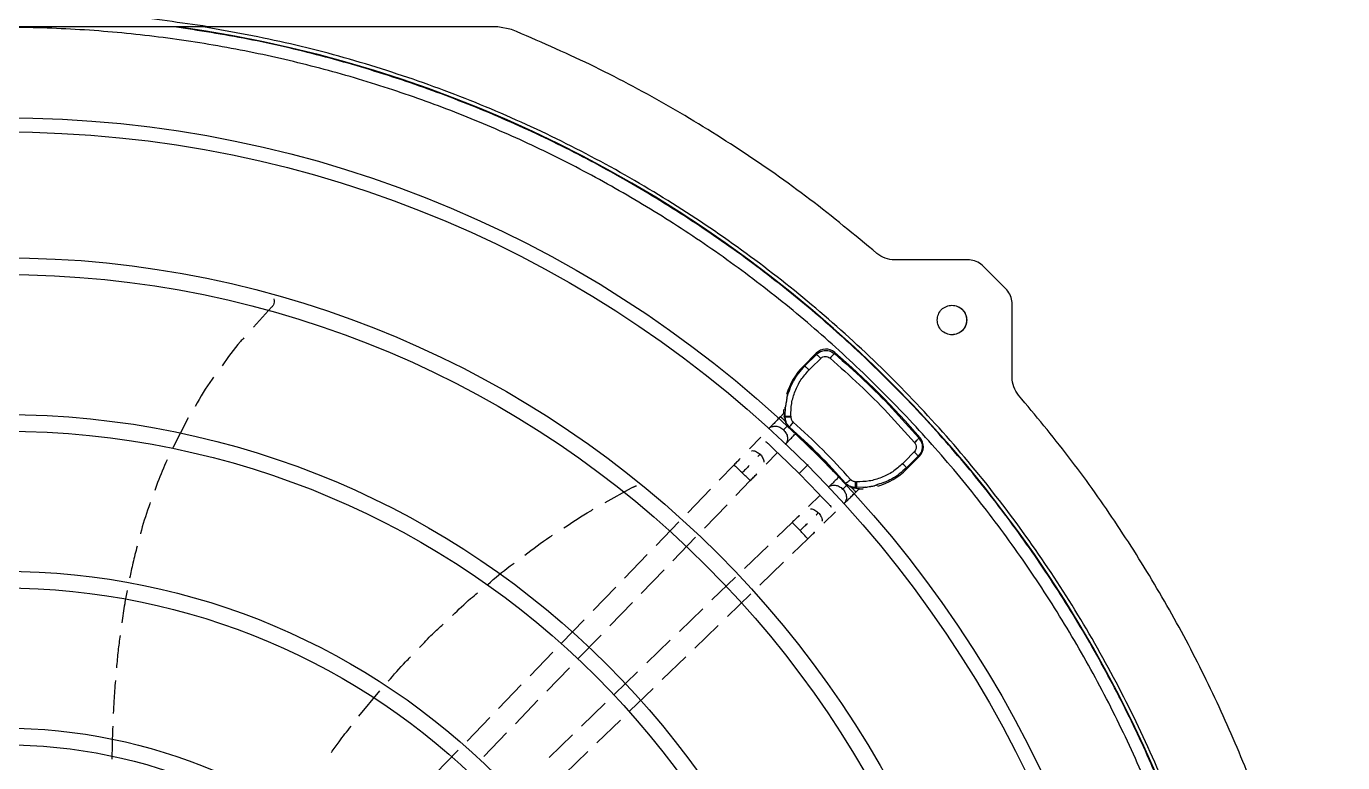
# Model space of a CAD drawing. Extents: x -24 to 296, y -58 to 147.
# Drawn here: x 57.15 to 68.59, y 41.48 to 47.88 of the extents above; entities that cross this region are included whole.
import ezdxf

# ---------------------------------------------------------------- set-up
doc = ezdxf.new("R2010")
doc.units = 0
doc.header["$MEASUREMENT"] = 0
doc.layers.get('0').update_dxf_attribs({"linetype": 'CONTINUOUS'})

msp = doc.modelspace()

# ---------------------------------------------------------------- linework, layer by layer
at = {"color": 7, "linetype": 'Continuous', "lineweight": 25}
for p, q in [((58.68978, 47.87206), (58.46295, 47.87206)), ((61.24651, 47.87206), (58.68978, 47.87206)), ((61.366, 47.84851), (61.24651, 47.87206)), ((65.34283, 45.84661), (64.69322, 45.84661)), ((65.66751, 45.58715), (65.45417, 45.80049)), ((59.28182, 45.4356), (59.12403, 45.26202)), ((65.71363, 44.82619), (65.71363, 45.47581)), ((63.90183, 44.9255), (64.01342, 45.03709)), ((64.01436, 45.02597), (63.91419, 44.92572)), ((63.96975, 44.90986), (64.05135, 44.99156)), ((64.01342, 45.03709), (64.01436, 45.02597)), ((64.17375, 45.04321), (64.17481, 45.03174)), ((63.91419, 44.92572), (63.90183, 44.9255)), ((63.94965, 44.88978), (63.96975, 44.90986)), ((63.73258, 44.51722), (63.70194, 44.48553)), ((63.73544, 44.48908), (63.74154, 44.48937)), ((63.73615, 44.47984), (63.73544, 44.48908)), ((63.74184, 44.4801), (63.73615, 44.47984)), ((63.73615, 44.47984), (63.7435, 44.44553)), ((63.74154, 44.48937), (63.74442, 44.56966)), ((63.74154, 44.48937), (63.74184, 44.4801)), ((63.74868, 44.45089), (63.74184, 44.4801)), ((63.79186, 44.4911), (63.79216, 44.48166)), ((58.55595, 44.47569), (58.42484, 44.2145)), ((63.76468, 44.4086), (63.77703, 44.39568)), ((63.77703, 44.39568), (63.78127, 44.39587)), ((63.53035, 44.30757), (63.43339, 44.20686)), ((64.91476, 44.3022), (64.90382, 44.30273)), ((63.5777, 44.07293), (63.6757, 44.17472)), ((64.86375, 44.17916), (64.78206, 44.09755)), ((64.90864, 44.14187), (64.79705, 44.03028)), ((64.89804, 44.14229), (64.79779, 44.04212)), ((64.90864, 44.14187), (64.89804, 44.14229)), ((63.29868, 44.06722), (63.16983, 43.93395)), ((64.78206, 44.09755), (64.76197, 44.07746)), ((64.79705, 44.03028), (64.79779, 44.04212)), ((63.31475, 43.80064), (63.44016, 43.93034)), ((64.26795, 43.90919), (64.26757, 43.90513)), ((64.35385, 43.91997), (64.36329, 43.91965)), ((62.17993, 43.73963), (62.40919, 43.86817)), ((62.40854, 43.86817), (62.45201, 43.88647)), ((62.40919, 43.86817), (62.40854, 43.86817)), ((62.40919, 43.86817), (62.4522, 43.8863)), ((63.09333, 43.85483), (62.8959, 43.65064)), ((64.04687, 43.80357), (63.94496, 43.70462)), ((64.28049, 43.89279), (64.26757, 43.90513)), ((64.31741, 43.87163), (64.35167, 43.86432)), ((64.35216, 43.86977), (64.31848, 43.87769)), ((64.35167, 43.86432), (64.35216, 43.86977)), ((64.36089, 43.86362), (64.35167, 43.86432)), ((64.36145, 43.86947), (64.35216, 43.86977)), ((64.35716, 43.83022), (64.38893, 43.86094)), ((64.36145, 43.86947), (64.36089, 43.86362)), ((64.44173, 43.87235), (64.36145, 43.86947)), ((63.04083, 43.51734), (63.23788, 43.72113)), ((62.8192, 43.57132), (62.62267, 43.36807)), ((63.80323, 43.56726), (63.67292, 43.44127)), ((64.07855, 43.55995), (64.17975, 43.65822)), ((62.76695, 43.23408), (62.96431, 43.4382)), ((63.59378, 43.36475), (63.38996, 43.16767)), ((63.80766, 43.29773), (63.94007, 43.42575)), ((62.54537, 43.28812), (62.34824, 43.08423)), ((62.49338, 42.95115), (62.69058, 43.1551)), ((63.52374, 43.0232), (63.72807, 43.22077)), ((62.27197, 43.00536), (62.07483, 42.80147)), ((63.31065, 43.09098), (63.10716, 42.89422)), ((63.24075, 42.74957), (63.44452, 42.94661)), ((62.21975, 42.66816), (62.41681, 42.87196)), ((63.02761, 42.81731), (62.82389, 42.62033)), ((61.99765, 42.72165), (61.80075, 42.518)), ((62.95724, 42.47545), (63.16127, 42.67273)), ((61.94571, 42.38473), (62.14331, 42.5891)), ((62.74468, 42.54375), (62.54089, 42.3467)), ((61.7248, 42.43945), (61.52657, 42.23444)), ((62.67462, 42.20218), (62.87852, 42.39933)), ((61.67263, 42.10231), (61.86917, 42.30557)), ((62.46145, 42.26989), (62.25825, 42.07341)), ((60.03949, 41.88444), (60.22205, 42.10491)), ((61.45025, 42.15551), (61.25302, 41.95153)), ((62.39062, 41.92758), (62.59485, 42.12505)), ((61.39895, 41.81926), (61.59535, 42.02238)), ((62.17894, 41.99672), (61.97457, 41.79912)), ((61.17617, 41.87205), (60.97909, 41.66823)), ((62.10762, 41.65395), (62.3117, 41.85126)), ((61.12459, 41.53551), (61.32255, 41.74024)), ((61.89616, 41.7233), (61.69159, 41.52549)), ((60.90254, 41.58905), (60.7056, 41.38537)), ((61.82497, 41.38064), (62.02808, 41.57703))]:
    msp.add_line(p, q, dxfattribs=at)
at = {"color": 8, "linetype": 'Continuous', "lineweight": 25}
for p, q in [((64.14582, 45.04815), (64.17481, 45.03174)), ((64.90382, 44.30273), (64.91941, 44.27518)), ((63.52422, 44.1589), (63.50588, 44.13987)), ((64.54543, 43.89587), (64.51971, 43.88583))]:
    msp.add_line(p, q, dxfattribs=at)
for centre, radius in [((56.9509, 37.08527), 9.99706), ((56.9509, 37.08465), 9.87436), ((56.9509, 37.08527), 8.78089), ((56.9509, 37.08465), 8.63615), ((56.9509, 37.08465), 7.41998), ((56.95709, 37.08475), 7.27453), ((56.9509, 37.08465), 6.05846), ((56.9509, 37.08465), 5.9131), ((56.9509, 37.08465), 4.69694), ((56.9509, 37.08465), 4.55158)]:
    msp.add_circle(centre, radius)
at = {"color": 7, "linetype": 'Continuous', "lineweight": 25}
for centre, radius, start, end in [((56.95601, 37.08465), 10.89215, 277.952419, 82.047581), ((59.69819, 39.82663), 6.87338, 40.627992, 49.372027), ((59.69887, 39.82733), 6.11819, 42.504763, 47.493312), ((56.95673, 37.08432), 9.76824, 44.999741, 46.881712), ((56.96198, 37.08932), 9.76098, 43.117375, 45.000762)]:
    msp.add_arc(centre, radius, start, end, dxfattribs=at)
at = {"color": 8, "linetype": 'Continuous', "lineweight": 25}
for centre, radius, start, end in [((59.00892, 39.56698), 6.79828, 45.858, 46.344146), ((52.2892, 32.50357), 15.96606, 45.699879, 46.052529), ((54.40447, 34.38208), 13.14171, 43.911773, 44.341551), ((52.76641, 32.7243), 15.47163, 43.76337, 44.127308)]:
    msp.add_arc(centre, radius, start, end, dxfattribs=at)
at = {"color": 7, "linetype": 'Continuous', "lineweight": 25}
for centre, major_axis, ratio, start_param, end_param in [((64.0969, 44.95343), (-0.00447, 0.11816), 0.99886587, 5.53682267, 7.03021374), ((64.3202, 44.50819), (0.5912, 0.01098), 0.99873841, 2.33824924, 2.83211218), ((64.3202, 44.50819), (0.5912, 0.01098), 0.99873841, 3.0557476, 3.11410526), ((64.82498, 44.22535), (0.11816, -0.00449), 0.99887068, 5.53630704, 7.02969541), ((64.37974, 44.44865), (0.01095, 0.5912), 0.99873353, 3.4485214, 3.94487882), ((64.37974, 44.44865), (0.01095, 0.5912), 0.99873353, 3.16946015, 3.23077009)]:
    msp.add_ellipse(centre, major_axis=major_axis, ratio=ratio, start_param=start_param, end_param=end_param, dxfattribs=at)
for points, knots in [([(58.72749, 47.87206), (58.49199, 47.90628), (58.021, 47.97473), (57.30789, 48.01891), (56.59395, 48.01891), (55.88084, 47.97473), (55.40985, 47.90628), (55.17435, 47.87206)], [0, 0, 0, 0, 0.20000006, 0.40000001, 0.59999999, 0.79999994, 1, 1, 1, 1]), ([(49.12561, 29.67323), (49.26814, 29.5275), (49.55529, 29.23391), (50.02014, 28.82273), (50.51272, 28.4322), (51.03399, 28.06741), (51.58201, 27.73023), (52.15474, 27.42362), (52.74954, 27.1501), (53.36303, 26.91205), (53.9922, 26.71121), (54.63372, 26.549), (55.28398, 26.42645), (55.93927, 26.34414), (56.59598, 26.30218), (57.25067, 26.30026), (57.89923, 26.33765), (58.53823, 26.41313), (59.16451, 26.52507), (59.77584, 26.67179), (60.36975, 26.85127), (60.94704, 27.06239), (61.51144, 27.30589), (62.06615, 27.58379), (62.611, 27.89745), (63.14281, 28.24666), (63.65879, 28.63109), (64.15553, 29.04975), (64.62969, 29.50117), (65.0778, 29.98307), (65.49715, 30.4933), (65.88518, 31.0293), (66.2396, 31.58809), (66.55849, 32.16644), (66.84043, 32.76104), (67.08441, 33.36857), (67.2896, 33.98495), (67.45587, 34.60654), (67.58356, 35.2298), (67.67341, 35.85204), (67.72638, 36.47021), (67.74381, 37.08465), (67.72638, 37.69909), (67.67341, 38.31725), (67.58356, 38.93949), (67.45588, 39.56275), (67.2896, 40.18435), (67.08441, 40.80073), (66.84043, 41.40825), (66.5585, 42.00285), (66.2396, 42.58121), (65.88518, 43.14), (65.49715, 43.67599), (65.07781, 44.18622), (64.6297, 44.66812), (64.15554, 45.11955), (63.6588, 45.53821), (63.14282, 45.92265), (62.61101, 46.27184), (62.06617, 46.58551), (61.51145, 46.86342), (60.94705, 47.10692), (60.36976, 47.31803), (59.77585, 47.49751), (59.16453, 47.64423), (58.53824, 47.75618), (57.89923, 47.83165), (57.25068, 47.86905), (56.596, 47.86713), (55.93929, 47.82517), (55.28399, 47.74286), (54.63373, 47.62031), (53.99221, 47.4581), (53.36305, 47.25726), (52.74956, 47.01922), (52.15475, 46.74569), (51.58202, 46.43908), (51.034, 46.1019), (50.51273, 45.73712), (50.02015, 45.34658), (49.55529, 44.93541), (49.26814, 44.64181), (49.12561, 44.49608)], [0, 0, 0, 0, 0.01189592, 0.02396584, 0.03619649, 0.04857359, 0.06108194, 0.07373471, 0.0864717, 0.09927432, 0.11212355, 0.12500004, 0.13787625, 0.15072533, 0.16352795, 0.17626509, 0.18891813, 0.20142621, 0.21380317, 0.22603385, 0.23810393, 0.25000004, 0.2618959, 0.27396585, 0.28619652, 0.29857361, 0.31108196, 0.32373474, 0.33647171, 0.34927432, 0.36212355, 0.37500004, 0.38787624, 0.40072531, 0.41352793, 0.42626506, 0.4389181, 0.45142619, 0.46380314, 0.47603381, 0.48810388, 0.50000001, 0.51189586, 0.52396581, 0.53619649, 0.54857357, 0.56108191, 0.57373469, 0.58647168, 0.59927428, 0.6121235, 0.62499999, 0.63787621, 0.65072529, 0.66352791, 0.67626502, 0.68891805, 0.70142614, 0.71380312, 0.72603376, 0.73810387, 0.74999998, 0.76189582, 0.77396578, 0.78619645, 0.79857355, 0.81108188, 0.82373468, 0.83647168, 0.84927427, 0.86212351, 0.87499998, 0.88787621, 0.90072531, 0.91352792, 0.92626504, 0.93891808, 0.95142617, 0.96380314, 0.97603381, 0.98810396, 1, 1, 1, 1]), ([(58.4346, 47.87206), (58.39284, 47.87206), (58.29691, 47.87206), (58.13029, 47.87206), (57.95736, 47.87206), (57.78355, 47.87206), (57.61442, 47.87206), (57.41869, 47.87206), (57.18858, 47.87206), (56.95981, 47.87206), (56.75541, 47.87206), (56.59176, 47.87206), (56.44713, 47.87206), (56.31301, 47.87206), (56.19133, 47.87206), (56.0794, 47.87206), (55.93952, 47.87206), (55.78059, 47.87206), (55.61412, 47.87206), (55.51821, 47.87206), (55.47756, 47.87206)], [0, 0, 0, 0, 0.04324317, 0.09933434, 0.16898775, 0.21860555, 0.2752728, 0.34015491, 0.4166497, 0.50809633, 0.57162648, 0.62346281, 0.67367881, 0.71796208, 0.75916534, 0.79680324, 0.83124432, 0.90075693, 0.95793437, 1, 1, 1, 1]), ([(58.43459, 26.29726), (58.64902, 26.33043), (59.07787, 26.39676), (59.71216, 26.54477), (60.33698, 26.72766), (60.94963, 26.94829), (61.54804, 27.20492), (62.13004, 27.49689), (62.69356, 27.8231), (63.23658, 28.18239), (63.75717, 28.57348), (64.25347, 28.99497), (64.72371, 29.44536), (65.1662, 29.92303), (65.57936, 30.42629), (65.96172, 30.95332), (66.31191, 31.50226), (66.62869, 32.07114), (66.91091, 32.65793), (67.15758, 33.26052), (67.36781, 33.87678), (67.54085, 34.50449), (67.67608, 35.14143), (67.77302, 35.7853), (67.83133, 36.43381), (67.85078, 37.08465), (67.83132, 37.73549), (67.77302, 38.384), (67.67608, 39.02787), (67.54085, 39.6648), (67.36781, 40.29252), (67.15759, 40.90878), (66.91092, 41.51137), (66.62869, 42.09816), (66.31192, 42.66704), (65.96173, 43.21598), (65.57937, 43.74301), (65.1662, 44.24627), (64.72372, 44.72394), (64.25348, 45.17433), (63.75718, 45.59582), (63.23659, 45.98691), (62.69357, 46.3462), (62.13005, 46.67241), (61.54805, 46.96439), (60.94964, 47.22102), (60.33699, 47.44164), (59.71217, 47.62453), (59.07788, 47.77254), (58.64903, 47.83888), (58.4346, 47.87205)], [0, 0, 0, 0, 0.02083334, 0.04166665, 0.06250003, 0.08333335, 0.10416665, 0.125, 0.1458333, 0.16666668, 0.18749997, 0.20833336, 0.22916668, 0.25000001, 0.27083332, 0.29166664, 0.31250001, 0.33333334, 0.35416664, 0.37499996, 0.39583334, 0.41666666, 0.43749998, 0.4583333, 0.47916665, 0.5, 0.5208333, 0.54166664, 0.5625, 0.58333332, 0.60416664, 0.62499998, 0.64583333, 0.66666665, 0.68749999, 0.70833331, 0.72916664, 0.74999997, 0.77083333, 0.79166666, 0.81249999, 0.83333331, 0.85416669, 0.875, 0.89583335, 0.91666666, 0.9375, 0.95833334, 0.97916668, 1, 1, 1, 1]), ([(58.46295, 47.87206), (58.46275, 47.87206), (58.46231, 47.87206), (58.45964, 47.87206), (58.45076, 47.87206), (58.4415, 47.87206), (58.4346, 47.87206)], [0, 0, 0, 0, 0.0693699, 0.15028831, 0.36656205, 1, 1, 1, 1]), ([(58.6898, 26.29725), (58.94266, 26.3433), (59.44838, 26.43539), (60.19221, 26.64089), (60.92055, 26.8945), (61.62897, 27.19985), (62.31416, 27.5541), (62.97266, 27.95585), (63.6012, 28.40299), (64.19666, 28.89335), (64.75607, 29.42445), (65.27665, 29.99367), (65.75581, 30.59817), (66.19117, 31.23494), (66.58055, 31.90082), (66.92202, 32.59249), (67.21388, 33.30652), (67.45469, 34.03934), (67.64324, 34.78731), (67.77858, 35.54672), (67.86007, 36.31377), (67.88727, 37.08466), (67.86006, 37.85556), (67.77858, 38.62261), (67.64323, 39.38201), (67.45468, 40.12999), (67.21388, 40.86281), (66.92201, 41.57683), (66.58054, 42.2685), (66.19115, 42.93438), (65.7558, 43.57116), (65.27664, 44.17565), (64.75606, 44.74487), (64.19665, 45.27598), (63.60119, 45.76632), (62.97264, 46.21347), (62.31414, 46.61522), (61.62895, 46.96947), (60.92053, 47.27481), (60.19219, 47.52842), (59.44836, 47.73393), (58.94264, 47.82601), (58.68978, 47.87206)], [0, 0, 0, 0, 0.02500002, 0.05000002, 0.07500002, 0.10000003, 0.12499999, 0.15000004, 0.17499999, 0.20000003, 0.22500003, 0.25, 0.27500001, 0.30000002, 0.325, 0.35000002, 0.375, 0.4, 0.42500002, 0.45000001, 0.47500003, 0.50000003, 0.52499999, 0.55000001, 0.57500001, 0.6, 0.62500003, 0.65, 0.67500002, 0.70000003, 0.72500002, 0.75000002, 0.77499999, 0.80000001, 0.825, 0.85000003, 0.87500003, 0.89999998, 0.92500001, 0.95, 0.975, 1, 1, 1, 1]), ([(64.53918, 45.90375), (64.34727, 46.06275), (63.96343, 46.38075), (63.35044, 46.80984), (62.71294, 47.20055), (62.05236, 47.55199), (61.59479, 47.74967), (61.366, 47.84851)], [0, 0, 0, 0, 0.20000021, 0.40000034, 0.60000016, 0.8000001, 1, 1, 1, 1]), ([(64.69322, 45.84661), (64.66498, 45.84922), (64.60851, 45.85444), (64.56229, 45.88731), (64.53918, 45.90375)], [0, 0, 0, 0, 0.50000434, 1, 1, 1, 1]), ([(65.45417, 45.80049), (65.43788, 45.81364), (65.40529, 45.83994), (65.36365, 45.84439), (65.34283, 45.84661)], [0, 0, 0, 0, 0.49998968, 1, 1, 1, 1]), ([(65.71363, 45.47581), (65.71141, 45.49663), (65.70697, 45.53827), (65.68066, 45.57085), (65.66751, 45.58715)], [0, 0, 0, 0, 0.49999648, 1, 1, 1, 1]), ([(59.30056, 45.50782), (59.30096, 45.50701), (59.305, 45.49881), (59.30573, 45.48064), (59.29912, 45.45559), (59.2878, 45.44252), (59.28182, 45.4356)], [0, 0, 0, 0, 0.03441779, 0.34674817, 0.65470446, 1, 1, 1, 1]), ([(65.06385, 45.32495), (65.06578, 45.34172), (65.06963, 45.37526), (65.09926, 45.41791), (65.14161, 45.44641), (65.19198, 45.45641), (65.24235, 45.44641), (65.2847, 45.41791), (65.31433, 45.37526), (65.31818, 45.34172), (65.3201, 45.32495)], [0, 0, 0, 0, 0.12499963, 0.24999784, 0.37500175, 0.50000081, 0.62499987, 0.7499989, 0.87500037, 1, 1, 1, 1]), ([(65.1912, 45.45308), (65.20799, 45.45115), (65.24156, 45.4473), (65.28391, 45.41767), (65.31354, 45.37532), (65.3174, 45.34174), (65.31932, 45.32495)], [0, 0, 0, 0, 0.24999852, 0.49999698, 0.75000033, 1, 1, 1, 1]), ([(65.3201, 45.32495), (65.31818, 45.30818), (65.31433, 45.27465), (65.2847, 45.232), (65.24235, 45.2035), (65.19198, 45.19349), (65.14161, 45.2035), (65.09926, 45.232), (65.06963, 45.27465), (65.06578, 45.30818), (65.06385, 45.32495)], [0, 0, 0, 0, 0.12500028, 0.25000167, 0.37500021, 0.49999919, 0.62499817, 0.75000159, 0.87499972, 1, 1, 1, 1]), ([(65.31932, 45.32495), (65.3174, 45.30816), (65.31354, 45.27459), (65.28391, 45.23224), (65.24156, 45.20261), (65.20799, 45.19875), (65.1912, 45.19683)], [0, 0, 0, 0, 0.25000096, 0.50000415, 0.75000163, 1, 1, 1, 1]), ([(59.04087, 45.17054), (59.03085, 45.15965), (58.9611, 45.08392), (58.90181, 44.99898), (58.85103, 44.92624)], [0, 0, 0, 0, 0.14368106, 1, 1, 1, 1]), ([(64.01436, 45.02597), (64.02589, 45.03527), (64.049, 45.05391), (64.09223, 45.06216), (64.12655, 45.06008), (64.14212, 45.05044), (64.14582, 45.04815)], [0, 0, 0, 0, 0.30725829, 0.61602, 0.90850224, 1, 1, 1, 1]), ([(64.01436, 45.02597), (64.01518, 45.02546), (64.01681, 45.02443), (64.0253, 45.01674), (64.03707, 45.00558), (64.04659, 44.99623), (64.05135, 44.99156)], [0, 0, 0, 0, 0.24999965, 0.50000029, 0.74998791, 1, 1, 1, 1]), ([(64.05135, 44.99156), (64.05204, 44.99223), (64.05472, 44.99483), (64.06066, 44.99943), (64.07294, 45.0062), (64.09147, 45.01043), (64.11427, 45.00707), (64.12658, 44.99857), (64.13276, 44.99431)], [0, 0, 0, 0, 0.0321865, 0.12541868, 0.25077472, 0.49987449, 0.74927129, 1, 1, 1, 1]), ([(64.17481, 45.03174), (64.1735, 45.03159), (64.17079, 45.03128), (64.16054, 45.02309), (64.14718, 45.01026), (64.13745, 44.9995), (64.13276, 44.99431)], [0, 0, 0, 0, 0.24106701, 0.49981164, 0.75866265, 1, 1, 1, 1]), ([(64.13276, 44.99431), (64.21845, 44.91794), (64.39042, 44.76467), (64.63657, 44.5185), (64.78998, 44.3464), (64.86651, 44.26056)], [0, 0, 0, 0, 0.3323167, 0.66694633, 1, 1, 1, 1]), ([(64.17481, 45.03174), (64.26011, 44.95562), (64.43086, 44.80325), (64.6754, 44.55871), (64.82773, 44.38801), (64.90382, 44.30273)], [0, 0, 0, 0, 0.33313437, 0.66686563, 1, 1, 1, 1]), ([(58.77739, 44.82891), (58.77306, 44.82322), (58.71248, 44.7437), (58.6631, 44.65608), (58.61726, 44.57473)], [0, 0, 0, 0, 0.07155229, 1, 1, 1, 1]), ([(63.75791, 44.64764), (63.77391, 44.69817), (63.80668, 44.80164), (63.8778, 44.88372), (63.91419, 44.92572)], [0, 0, 0, 0, 0.4882915, 1, 1, 1, 1]), ([(63.79186, 44.4911), (63.79284, 44.52791), (63.7948, 44.60154), (63.82637, 44.708), (63.87621, 44.80724), (63.92517, 44.86226), (63.94965, 44.88978)], [0, 0, 0, 0, 0.24999684, 0.49999602, 0.74999698, 1, 1, 1, 1]), ([(63.91419, 44.92572), (63.91483, 44.92503), (63.9161, 44.92364), (63.92412, 44.91548), (63.93552, 44.90396), (63.94494, 44.8945), (63.94965, 44.88978)], [0, 0, 0, 0, 0.25000338, 0.50000912, 0.75000131, 1, 1, 1, 1]), ([(65.77077, 44.67216), (65.75434, 44.69526), (65.72146, 44.74148), (65.71624, 44.79796), (65.71363, 44.82619)], [0, 0, 0, 0, 0.49999752, 1, 1, 1, 1]), ([(63.75791, 44.64764), (63.75696, 44.64222), (63.75498, 44.63094), (63.75304, 44.61757), (63.75067, 44.60339), (63.74772, 44.58857), (63.74552, 44.57593), (63.74443, 44.56966)], [0, 0, 0, 0, 0.22403852, 0.46649465, 0.48175031, 0.74327652, 1, 1, 1, 1]), ([(63.75791, 44.64764), (63.75895, 44.65264), (63.76104, 44.66264), (63.76259, 44.67094), (63.76238, 44.67219), (63.76229, 44.6727)], [0, 0, 0, 0, 0.37192936, 0.74511258, 1, 1, 1, 1]), ([(65.77077, 29.49715), (65.91754, 29.67376), (66.21107, 30.02697), (66.61064, 30.58866), (66.97858, 31.17119), (67.31079, 31.77496), (67.60685, 32.3972), (67.86554, 33.0359), (68.08599, 33.68878), (68.26741, 34.35357), (68.40919, 35.02792), (68.51081, 35.70948), (68.57193, 36.39586), (68.59233, 37.08465), (68.57193, 37.77345), (68.51081, 38.45983), (68.40919, 39.14139), (68.26741, 39.81574), (68.08599, 40.48053), (67.86554, 41.13341), (67.60685, 41.77211), (67.31079, 42.39435), (66.97858, 42.99812), (66.61064, 43.58065), (66.21107, 44.14233), (65.91754, 44.49555), (65.77077, 44.67216)], [0, 0, 0, 0, 0.04166672, 0.08333338, 0.12500007, 0.16666672, 0.20833335, 0.25000008, 0.29166671, 0.33333336, 0.37500001, 0.41666672, 0.45833338, 0.50000004, 0.54166669, 0.58333335, 0.62499999, 0.66666668, 0.70833333, 0.74999999, 0.79166669, 0.83333335, 0.87499997, 0.91666669, 0.95833332, 1, 1, 1, 1]), ([(63.70194, 44.48553), (63.69226, 44.47552), (63.67291, 44.4555), (63.64561, 44.42723), (63.62103, 44.40176), (63.60861, 44.38886), (63.60239, 44.38241)], [0, 0, 0, 0, 0.25005524, 0.49995604, 0.74987649, 1, 1, 1, 1]), ([(63.73195, 44.51625), (63.73202, 44.51642), (63.73236, 44.5172), (63.73293, 44.51534), (63.73393, 44.50859), (63.73481, 44.49713), (63.73544, 44.48908)], [0, 0, 0, 0, 0.05863577, 0.27004327, 0.48702224, 1, 1, 1, 1]), ([(63.74003, 44.54427), (63.74031, 44.54459), (63.74089, 44.54522), (63.74213, 44.55286), (63.74333, 44.56168), (63.74418, 44.56789), (63.74442, 44.56966)], [0, 0, 0, 0, 0.28746739, 0.57417582, 0.87829847, 1, 1, 1, 1]), ([(63.74154, 44.48937), (63.74257, 44.48942), (63.74462, 44.4895), (63.75606, 44.48989), (63.77211, 44.49044), (63.78528, 44.49088), (63.79186, 44.4911)], [0, 0, 0, 0, 0.25000896, 0.50000231, 0.75000529, 1, 1, 1, 1]), ([(63.79216, 44.48166), (63.78557, 44.48145), (63.77241, 44.48104), (63.75636, 44.48054), (63.74492, 44.48018), (63.74287, 44.48013), (63.74184, 44.4801)], [0, 0, 0, 0, 0.25001571, 0.5000102, 0.75000993, 1, 1, 1, 1]), ([(63.79216, 44.48166), (63.79252, 44.47765), (63.79326, 44.46956), (63.79755, 44.45808), (63.80365, 44.44745), (63.80938, 44.44173), (63.81223, 44.43888)], [0, 0, 0, 0, 0.24780597, 0.49941748, 0.75118697, 1, 1, 1, 1]), ([(63.76468, 44.4086), (63.75674, 44.40038), (63.74256, 44.38569), (63.73295, 44.37573), (63.72873, 44.37134)], [0, 0, 0, 0, 0.55980593, 1, 1, 1, 1]), ([(63.76468, 44.4086), (63.76051, 44.41412), (63.75162, 44.42589), (63.74632, 44.43872), (63.7435, 44.44553)], [0, 0, 0, 0, 0.46912927, 1, 1, 1, 1]), ([(63.83372, 44.33965), (63.83388, 44.33975), (63.83429, 44.33998), (63.83035, 44.34457), (63.82246, 44.35283), (63.81016, 44.36491), (63.79473, 44.37952), (63.78291, 44.39031), (63.77703, 44.39568)], [0, 0, 0, 0, 0.10964548, 0.27183382, 0.44948131, 0.63690298, 0.81912573, 1, 1, 1, 1]), ([(63.81223, 44.43888), (63.80789, 44.43379), (63.79893, 44.42326), (63.78841, 44.4095), (63.78169, 44.39932), (63.7814, 44.397), (63.78127, 44.39587)], [0, 0, 0, 0, 0.2418848, 0.50002785, 0.7581622, 1, 1, 1, 1]), ([(63.78127, 44.39587), (63.86603, 44.31839), (64.03554, 44.16341), (64.19048, 43.99393), (64.26795, 43.90919)], [0, 0, 0, 0, 0.49999876, 1, 1, 1, 1]), ([(64.31108, 43.94004), (64.23172, 44.02694), (64.07299, 44.20074), (63.89915, 44.3595), (63.81223, 44.43888)], [0, 0, 0, 0, 0.50000115, 1, 1, 1, 1]), ([(63.57253, 44.27109), (63.57682, 44.26752), (63.58686, 44.25915), (63.59855, 44.24892), (63.60524, 44.24307)], [0, 0, 0, 0, 0.42747862, 1, 1, 1, 1]), ([(63.74422, 44.24589), (63.74996, 44.25186), (63.76145, 44.26378), (63.78393, 44.28708), (63.80893, 44.31298), (63.82685, 44.33152), (63.83582, 44.34079)], [0, 0, 0, 0, 0.25000741, 0.49984459, 0.74986004, 1, 1, 1, 1]), ([(64.86651, 44.26056), (64.87076, 44.25439), (64.87926, 44.24208), (64.88263, 44.21926), (64.87776, 44.19806), (64.86961, 44.1852), (64.86442, 44.17985), (64.86374, 44.17916)], [0, 0, 0, 0, 0.25090561, 0.50051494, 0.74978168, 0.96749962, 1, 1, 1, 1]), ([(64.90382, 44.30273), (64.90368, 44.30141), (64.9034, 44.29866), (64.89524, 44.28837), (64.88245, 44.27498), (64.87169, 44.26525), (64.86651, 44.26056)], [0, 0, 0, 0, 0.24124599, 0.50005538, 0.75883315, 1, 1, 1, 1]), ([(64.91941, 44.27518), (64.92201, 44.27101), (64.932, 44.255), (64.93427, 44.22022), (64.92598, 44.17697), (64.90735, 44.15385), (64.89804, 44.14229)], [0, 0, 0, 0, 0.10190332, 0.39101349, 0.69543036, 1, 1, 1, 1]), ([(63.60524, 44.24307), (63.61105, 44.23726), (63.62126, 44.22705), (63.62973, 44.21834), (63.63339, 44.21458)], [0, 0, 0, 0, 0.56902682, 1, 1, 1, 1]), ([(64.89804, 44.14229), (64.89754, 44.1431), (64.89654, 44.1447), (64.88889, 44.15315), (64.87776, 44.16489), (64.86842, 44.1744), (64.86375, 44.17916)], [0, 0, 0, 0, 0.25000163, 0.49999258, 0.74999928, 1, 1, 1, 1]), ([(58.37406, 44.11129), (58.34542, 44.0461), (58.30681, 43.9582), (58.27461, 43.86766), (58.26629, 43.84428)], [0, 0, 0, 0, 0.74172959, 1, 1, 1, 1]), ([(63.35241, 44.12282), (63.34417, 44.11428), (63.32703, 44.09653), (63.30834, 44.07721), (63.29864, 44.06717)], [0, 0, 0, 0, 0.48080331, 1, 1, 1, 1]), ([(63.43118, 44.06246), (63.41991, 44.05079), (63.39978, 44.02995), (63.37884, 44.00829), (63.36962, 43.99876)], [0, 0, 0, 0, 0.55959197, 1, 1, 1, 1]), ([(63.86395, 43.99147), (63.86425, 43.99176), (63.86492, 43.99241), (63.87032, 43.99778), (63.87884, 44.00626), (63.88956, 44.01696), (63.90227, 44.02967), (63.91509, 44.0425), (63.92609, 44.05351), (63.93509, 44.06254), (63.94091, 44.06839), (63.9416, 44.06911), (63.9419, 44.06942)], [0, 0, 0, 0, 0.0873823, 0.19724861, 0.28764549, 0.38775014, 0.49369129, 0.59997945, 0.70101879, 0.79270034, 0.90857115, 1, 1, 1, 1]), ([(64.76197, 44.07746), (64.73446, 44.05298), (64.67944, 44.00401), (64.5802, 43.95417), (64.47373, 43.92259), (64.4001, 43.92063), (64.36329, 43.91965)], [0, 0, 0, 0, 0.24999922, 0.49999974, 0.75000086, 1, 1, 1, 1]), ([(64.79779, 44.04212), (64.75596, 44.00541), (64.68123, 43.93983), (64.58695, 43.90931), (64.54543, 43.89587)], [0, 0, 0, 0, 0.5597021, 1, 1, 1, 1]), ([(64.79778, 44.04213), (64.79711, 44.04275), (64.79575, 44.04399), (64.78763, 44.05197), (64.77614, 44.06334), (64.76669, 44.07275), (64.76197, 44.07746)], [0, 0, 0, 0, 0.2499946, 0.49999962, 0.74999359, 1, 1, 1, 1]), ([(63.44016, 43.93034), (63.44975, 43.94026), (63.46892, 43.9601), (63.48832, 43.98015), (63.49656, 43.98872), (63.49682, 43.98899)], [0, 0, 0, 0, 0.49208074, 0.98383176, 1, 1, 1, 1]), ([(64.21246, 43.96412), (64.20317, 43.95514), (64.18459, 43.93717), (64.15866, 43.91206), (64.13532, 43.88945), (64.12339, 43.87787), (64.11742, 43.87207)], [0, 0, 0, 0, 0.25001606, 0.49999713, 0.74988294, 1, 1, 1, 1]), ([(64.26758, 43.90513), (64.2622, 43.91103), (64.2514, 43.92285), (64.2369, 43.93816), (64.22474, 43.95055), (64.21611, 43.95881), (64.21145, 43.9628), (64.21139, 43.96218), (64.21138, 43.96197)], [0, 0, 0, 0, 0.18048814, 0.36229629, 0.54394035, 0.72654874, 0.90742676, 1, 1, 1, 1]), ([(64.26795, 43.90919), (64.26908, 43.90932), (64.27144, 43.90957), (64.28165, 43.91625), (64.29545, 43.92674), (64.30598, 43.9357), (64.31108, 43.94004)], [0, 0, 0, 0, 0.24184514, 0.49996929, 0.75810627, 1, 1, 1, 1]), ([(64.35385, 43.91997), (64.34984, 43.92033), (64.34175, 43.92107), (64.33027, 43.92536), (64.31964, 43.93145), (64.31392, 43.93719), (64.31108, 43.94004)], [0, 0, 0, 0, 0.24785559, 0.49940941, 0.75122897, 1, 1, 1, 1]), ([(64.35216, 43.86977), (64.3522, 43.87078), (64.35229, 43.8728), (64.35269, 43.88421), (64.35322, 43.90023), (64.35364, 43.91339), (64.35385, 43.91997)], [0, 0, 0, 0, 0.25000255, 0.5000074, 0.75000109, 1, 1, 1, 1]), ([(64.36329, 43.91965), (64.36306, 43.91308), (64.36262, 43.89992), (64.36205, 43.8839), (64.36162, 43.8725), (64.36151, 43.87048), (64.36145, 43.86947)], [0, 0, 0, 0, 0.2499994, 0.49999457, 0.75000368, 1, 1, 1, 1]), ([(64.2433, 43.85676), (64.24905, 43.86233), (64.25935, 43.87232), (64.27401, 43.88652), (64.28049, 43.89279)], [0, 0, 0, 0, 0.55832543, 1, 1, 1, 1]), ([(64.25456, 43.73086), (64.26096, 43.73707), (64.27375, 43.74948), (64.29909, 43.77403), (64.32725, 43.80129), (64.34722, 43.8206), (64.35721, 43.83026)], [0, 0, 0, 0, 0.25000575, 0.49989036, 0.74982457, 1, 1, 1, 1]), ([(64.31741, 43.87163), (64.3106, 43.87443), (64.29779, 43.87972), (64.28601, 43.88861), (64.28049, 43.89279)], [0, 0, 0, 0, 0.5308792, 1, 1, 1, 1]), ([(64.36089, 43.86362), (64.36892, 43.86302), (64.38035, 43.86216), (64.38704, 43.86121), (64.38889, 43.86067), (64.38811, 43.86035), (64.38796, 43.86028)], [0, 0, 0, 0, 0.51517222, 0.73295811, 0.94546261, 1, 1, 1, 1]), ([(64.44174, 43.87235), (64.43657, 43.87166), (64.42706, 43.87039), (64.4176, 43.86899), (64.4167, 43.86837), (64.41624, 43.86805)], [0, 0, 0, 0, 0.36680656, 0.67606118, 1, 1, 1, 1]), ([(64.44173, 43.87236), (64.44801, 43.87344), (64.46067, 43.87563), (64.47549, 43.87858), (64.48378, 43.87996), (64.48731, 43.88054), (64.49392, 43.88161), (64.50579, 43.88335), (64.5143, 43.88487), (64.51971, 43.88584)], [0, 0, 0, 0, 0.25661188, 0.51806189, 0.53325279, 0.55987615, 0.64748299, 0.77623073, 1, 1, 1, 1]), ([(64.54467, 43.89032), (64.54389, 43.89038), (64.54233, 43.8905), (64.53324, 43.88869), (64.52424, 43.88679), (64.51971, 43.88583)], [0, 0, 0, 0, 0.33193991, 0.66326956, 1, 1, 1, 1]), ([(58.22805, 43.73884), (58.22353, 43.72644), (58.19135, 43.63829), (58.16273, 43.54746), (58.14231, 43.46822), (58.14203, 43.46714)], [0, 0, 0, 0, 0.13901916, 0.98836936, 1, 1, 1, 1]), ([(61.82064, 43.51924), (61.89734, 43.57146), (61.98084, 43.62831), (62.0685, 43.67718), (62.07563, 43.68116)], [0, 0, 0, 0, 0.91860531, 1, 1, 1, 1]), ([(64.08706, 43.76091), (64.09084, 43.75724), (64.09956, 43.74875), (64.10977, 43.73853), (64.11557, 43.73273)], [0, 0, 0, 0, 0.43220236, 1, 1, 1, 1]), ([(64.11557, 43.73273), (64.12143, 43.72604), (64.13166, 43.71436), (64.14, 43.70433), (64.14357, 43.70005)], [0, 0, 0, 0, 0.57249425, 1, 1, 1, 1]), ([(63.86528, 43.62731), (63.86383, 43.6259), (63.85419, 43.61657), (63.83298, 43.59603), (63.81315, 43.57686), (63.80323, 43.56726)], [0, 0, 0, 0, 0.08145612, 0.54049927, 1, 1, 1, 1]), ([(61.48051, 43.28171), (61.55201, 43.33691), (61.631, 43.39789), (61.71468, 43.45127), (61.72261, 43.45633)], [0, 0, 0, 0, 0.9052251, 1, 1, 1, 1]), ([(63.87187, 43.49651), (63.884, 43.50824), (63.90567, 43.5292), (63.92641, 43.54927), (63.93554, 43.5581)], [0, 0, 0, 0, 0.56005914, 1, 1, 1, 1]), ([(63.94007, 43.42575), (63.94999, 43.43535), (63.96984, 43.45454), (63.99028, 43.47433), (63.9992, 43.48297), (63.99987, 43.48362)], [0, 0, 0, 0, 0.48066635, 0.96100236, 1, 1, 1, 1]), ([(58.11456, 43.3607), (58.10142, 43.31187), (58.07677, 43.22026), (58.05749, 43.12736), (58.04848, 43.08398)], [0, 0, 0, 0, 0.53302143, 1, 1, 1, 1]), ([(61.15966, 43.02884), (61.22311, 43.08405), (61.29718, 43.14849), (61.3764, 43.20579), (61.38775, 43.21401)], [0, 0, 0, 0, 0.85662034, 1, 1, 1, 1]), ([(58.02702, 42.97534), (58.01963, 42.93691), (58.00174, 42.844), (57.98805, 42.75038), (57.98002, 42.69548)], [0, 0, 0, 0, 0.41362392, 1, 1, 1, 1]), ([(60.85433, 42.7601), (60.90539, 42.80979), (60.97522, 42.87775), (61.05059, 42.93901), (61.07086, 42.95548)], [0, 0, 0, 0, 0.73116059, 1, 1, 1, 1]), ([(60.56645, 42.48056), (60.60393, 42.52033), (60.67014, 42.59056), (60.74132, 42.65544), (60.77219, 42.68358)], [0, 0, 0, 0, 0.56623899, 1, 1, 1, 1]), ([(57.96528, 42.58629), (57.95936, 42.54152), (57.94699, 42.44787), (57.93853, 42.35378), (57.93411, 42.30467)], [0, 0, 0, 0, 0.47798608, 1, 1, 1, 1]), ([(60.29497, 42.18744), (60.34438, 42.24453), (60.40715, 42.31704), (60.47407, 42.38545), (60.48831, 42.4)], [0, 0, 0, 0, 0.78724041, 1, 1, 1, 1]), ([(57.92439, 42.19328), (57.91982, 42.13507), (57.9124, 42.04042), (57.90825, 41.9456), (57.90665, 41.9091)], [0, 0, 0, 0, 0.61508368, 1, 1, 1, 1]), ([(57.90141, 41.79664), (57.899, 41.72554), (57.89577, 41.63001), (57.89504, 41.53446), (57.89486, 41.51004)], [0, 0, 0, 0, 0.74440751, 1, 1, 1, 1]), ([(59.8008, 41.57029), (59.82286, 41.60104), (59.87807, 41.67802), (59.93663, 41.75247), (59.9718, 41.79719)], [0, 0, 0, 0, 0.39944591, 1, 1, 1, 1])]:
    msp.add_open_spline(points, degree=3, knots=knots, dxfattribs=at)
at = {"color": 8, "linetype": 'Continuous', "lineweight": 25}
for points, knots in [([(63.60244, 44.38238), (63.60248, 44.38245), (63.60782, 44.39154), (63.62891, 44.40079), (63.66184, 44.40536), (63.6985, 44.39557), (63.71865, 44.37942), (63.72873, 44.37134)], [0, 0, 0, 0, 0.00169376, 0.25126883, 0.50084049, 0.75041668, 1, 1, 1, 1]), ([(63.72873, 44.37134), (63.73716, 44.36151), (63.75404, 44.34186), (63.76461, 44.30602), (63.76267, 44.27137), (63.75032, 44.25438), (63.74417, 44.24592)], [0, 0, 0, 0, 0.25043044, 0.50084899, 0.75127545, 1, 1, 1, 1]), ([(63.78127, 44.39587), (63.77553, 44.40178), (63.76418, 44.41344), (63.75202, 44.43215), (63.74964, 44.44551), (63.74868, 44.45089)], [0, 0, 0, 0, 0.37986093, 0.75032961, 1, 1, 1, 1]), ([(63.44931, 44.18957), (63.45217, 44.18999), (63.46603, 44.19206), (63.49412, 44.18258), (63.51418, 44.1668), (63.52422, 44.1589)], [0, 0, 0, 0, 0.11476511, 0.55738726, 1, 1, 1, 1]), ([(63.52422, 44.1589), (63.53238, 44.14916), (63.54871, 44.12966), (63.55904, 44.1036), (63.55784, 44.09126), (63.55772, 44.09001)], [0, 0, 0, 0, 0.4732944, 0.9465786, 1, 1, 1, 1]), ([(63.29866, 44.06715), (63.29866, 44.06716), (63.2969, 44.06889), (63.30323, 44.06282), (63.31801, 44.0486), (63.34188, 44.02557), (63.36037, 44.00769), (63.36962, 43.99876)], [0, 0, 0, 0, 0.00099531, 0.25074074, 0.50049931, 0.75024908, 1, 1, 1, 1]), ([(64.31848, 43.87769), (64.31457, 43.87842), (64.30275, 43.88065), (64.28547, 43.89223), (64.27384, 43.90349), (64.26795, 43.90919)], [0, 0, 0, 0, 0.19596077, 0.59231253, 1, 1, 1, 1]), ([(64.11746, 43.87205), (64.1175, 43.87211), (64.12304, 43.88105), (64.14458, 43.88953), (64.17758, 43.89301), (64.21392, 43.882), (64.23351, 43.86517), (64.2433, 43.85676)], [0, 0, 0, 0, 0.00163359, 0.25122662, 0.50082067, 0.75040929, 1, 1, 1, 1]), ([(64.2433, 43.85676), (64.25141, 43.84665), (64.26761, 43.82645), (64.27697, 43.79028), (64.27387, 43.7557), (64.26095, 43.73914), (64.25452, 43.73088)], [0, 0, 0, 0, 0.2504065, 0.50081816, 0.7512313, 1, 1, 1, 1]), ([(64.35696, 43.83052), (64.35704, 43.83044), (64.35755, 43.82993), (64.35528, 43.83231), (64.35006, 43.83776), (64.34156, 43.84659), (64.33069, 43.85787), (64.32183, 43.86704), (64.31741, 43.87163)], [0, 0, 0, 0, 0.03508789, 0.22807331, 0.42105436, 0.61404154, 0.8070165, 1, 1, 1, 1]), ([(63.96314, 43.68492), (63.96429, 43.68503), (63.97654, 43.6862), (64.00252, 43.67584), (64.02202, 43.65952), (64.03176, 43.65135)], [0, 0, 0, 0, 0.0491261, 0.52454951, 1, 1, 1, 1]), ([(64.01192, 43.6321), (64.01247, 43.63263), (64.02022, 43.64014), (64.0262, 43.64595), (64.03176, 43.65135)], [0, 0, 0, 0, 0.07003966, 1, 1, 1, 1]), ([(64.03176, 43.65135), (64.03965, 43.64133), (64.05541, 43.62127), (64.06486, 43.5935), (64.06286, 43.57993), (64.06248, 43.57736)], [0, 0, 0, 0, 0.44776489, 0.89554432, 1, 1, 1, 1])]:
    msp.add_open_spline(points, degree=3, knots=knots, dxfattribs=at)

doc.saveas('drawing.dxf')
